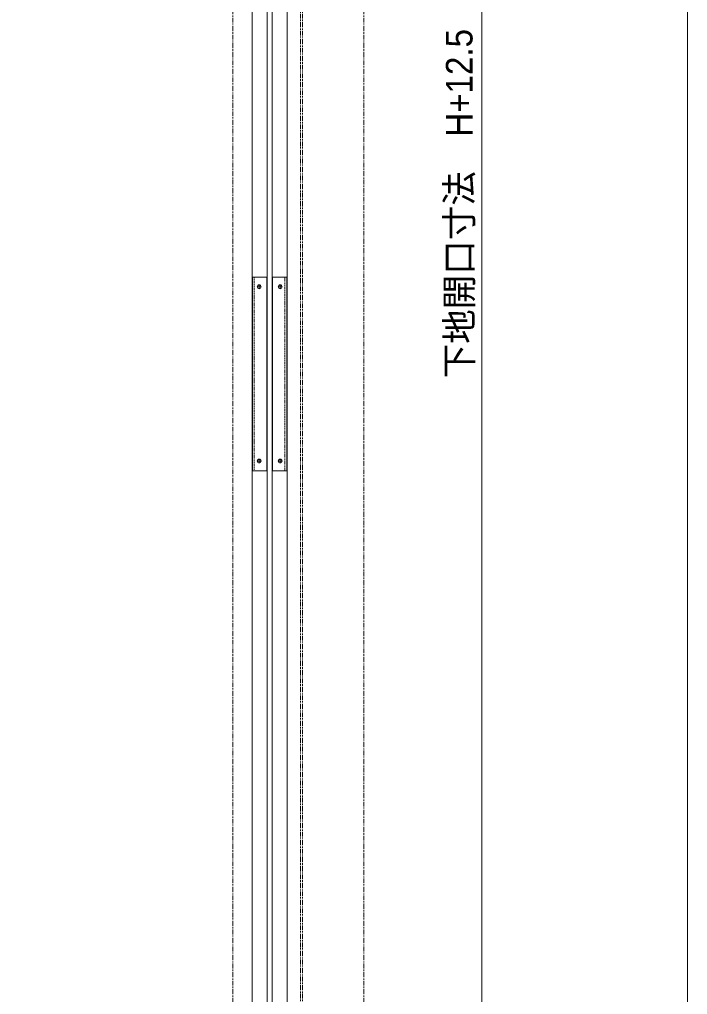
# Model space of a CAD drawing. Units: millimetres, scale not verified. Extents: x -4547 to 4547, y -2284 to 2284.
# Drawn here: x 969 to 1659, y -1277 to -270 of the extents above; entities that cross this region are included whole.
import ezdxf
from ezdxf.enums import TextEntityAlignment as Align

# ---------------------------------------------------------------- set-up
doc = ezdxf.new("R2010")
doc.units = ezdxf.units.MM
doc.header["$LTSCALE"] = 20
for name, pattern in [('CHAIN1', [8, 5, -1, 1, -1]), ('DASHED1', [1.8, 1.2, -0.6]), ('DOUBLE_CHAIN1', [8.8, 5, -1, 0.6, -0.6, 0.6, -1])]:
    doc.linetypes.add(name, pattern=pattern)
for name, color, linetype, lineweight in [('0-1_3一般', 7, 'Continuous', 9), ('0-4_2寸法-1', 7, 'Continuous', 9), ('0-5_1図面枠', 7, 'Continuous', 9)]:
    doc.layers.add(name, color=color, linetype=linetype, lineweight=lineweight)
doc.styles.add('ＭＳ Ｐゴシック', font='')
doc.styles.get('ＭＳ Ｐゴシック').set_extended_font_data('MS PGothic')

# ---------------------------------------------------------------- blocks, each defined once
blk = doc.blocks.new('グループ-36')
at = {"layer": '0-1_3一般', "linetype": 'DOUBLE_CHAIN1'}
blk.add_line((52000.6, 14080), (52000.6, -32920), dxfattribs=at)
blk.add_lwpolyline([(52040.6, 14080), (52040.6, -32920), (50600.6, -32920), (50600.6, 14080)], dxfattribs=at)
blk = doc.blocks.new('グループ-40')
at = {"layer": '0-1_3一般'}
blk.add_lwpolyline([(51004.6, 13720), (51724.6, 13720), (51724.6, -32580), (51004.6, -32580)], close=True, dxfattribs=at)
blk = doc.blocks.new('グループ-41')
at = {"layer": '0-1_3一般', "linetype": 'DASHED1'}
for p, q in [((51047.6, -10720), (51047.6, -14720)), ((51681.6, -14720), (51681.6, -10720))]:
    blk.add_line(p, q, dxfattribs=at)
at = {"layer": '0-1_3一般', "linetype": 'CHAIN1'}
for p, q in [((51191.6, -10920), (51103.6, -10920)), ((51147.6, -10964), (51147.6, -10876)), ((51625.6, -10920), (51537.6, -10920)), ((51581.6, -10876), (51581.6, -10964)), ((51147.6, -14564), (51147.6, -14476)), ((51581.6, -14476), (51581.6, -14564)), ((51191.6, -14520), (51103.6, -14520)), ((51625.6, -14520), (51537.6, -14520))]:
    blk.add_line(p, q, dxfattribs=at)
at = {"layer": '0-1_3一般'}
for points in [[(51307.6, -10720), (51307.6, -14720), (51007.6, -14720), (51007.6, -10720)], [(51421.6, -10720), (51721.6, -10720), (51721.6, -14720), (51421.6, -14720)]]:
    blk.add_lwpolyline(points, close=True, dxfattribs=at)
for centre in [(51147.6, -10920), (51581.6, -10920), (51147.6, -14520), (51581.6, -14520)]:
    blk.add_circle(centre, 40, dxfattribs=at)
blk = doc.blocks.new('グループ-42')
at = {"layer": '0-1_3一般'}
for name in ['グループ-36', 'グループ-40', 'グループ-41']:
    blk.add_blockref(name, (0, 0), dxfattribs=at)
blk = doc.blocks.new('グループ-43')
at = {"layer": '0-1_3一般', "linetype": 'DOUBLE_CHAIN1'}
blk.add_line((53310.6, -32920), (53310.6, 14080), dxfattribs=at)
blk = doc.blocks.new('グループ-44')
at = {"layer": '0-1_3一般'}
blk.add_blockref('グループ-43', (0, 0), dxfattribs=at)
blk = doc.blocks.new('グループ-48')
at = {"layer": '0-1_3一般'}
for name in ['グループ-44', 'グループ-42']:
    blk.add_blockref(name, (0, 0), dxfattribs=at)
blk = doc.blocks.new('グループ-49')
at = {"layer": '0-1_3一般'}
blk.add_lwpolyline([(51314.6, 12840), (51414.6, 12840), (51414.6, -31760), (51314.6, -31760)], close=True, dxfattribs=at)
blk.add_blockref('グループ-48', (0, 0), dxfattribs=at)
blk = doc.blocks.new('グループ-109')
at = {"layer": '0-5_1図面枠'}
blk.add_lwpolyline([(-60000, 41550), (60000, 41550), (60000, -41550), (-60000, -41550)], close=True, dxfattribs=at)
blk = doc.blocks.new('図面枠')
at = {"layer": '0-5_1図面枠'}
blk.add_blockref('グループ-109', (0, 0), dxfattribs=at)

msp = doc.modelspace()

# ---------------------------------------------------------------- linework, layer by layer
at = {"layer": '0-4_2寸法-1'}
msp.add_line((1446.96, 705.24), (1446.96, -1634.74), dxfattribs=at)

# ---------------------------------------------------------------- block references
at = {"layer": '0-1_3一般', "xscale": 0.05, "yscale": 0.05}
msp.add_blockref('グループ-49', (-1340.62, 0), dxfattribs=at)
at = {"layer": '0-5_1図面枠', "xscale": 0.05, "yscale": 0.05}
msp.add_blockref('図面枠', (-1340.62, 0), dxfattribs=at)

# ---------------------------------------------------------------- texts
at = {"layer": '0-4_2寸法-1', "style": 'ＭＳ Ｐゴシック', "width": 0.95}
msp.add_text('下地開口寸法\u3000H+12.5', height=27.51, rotation=90, dxfattribs=at).set_placement((1445.49, -640.54), align=Align.BOTTOM_LEFT)

doc.saveas('drawing.dxf')
